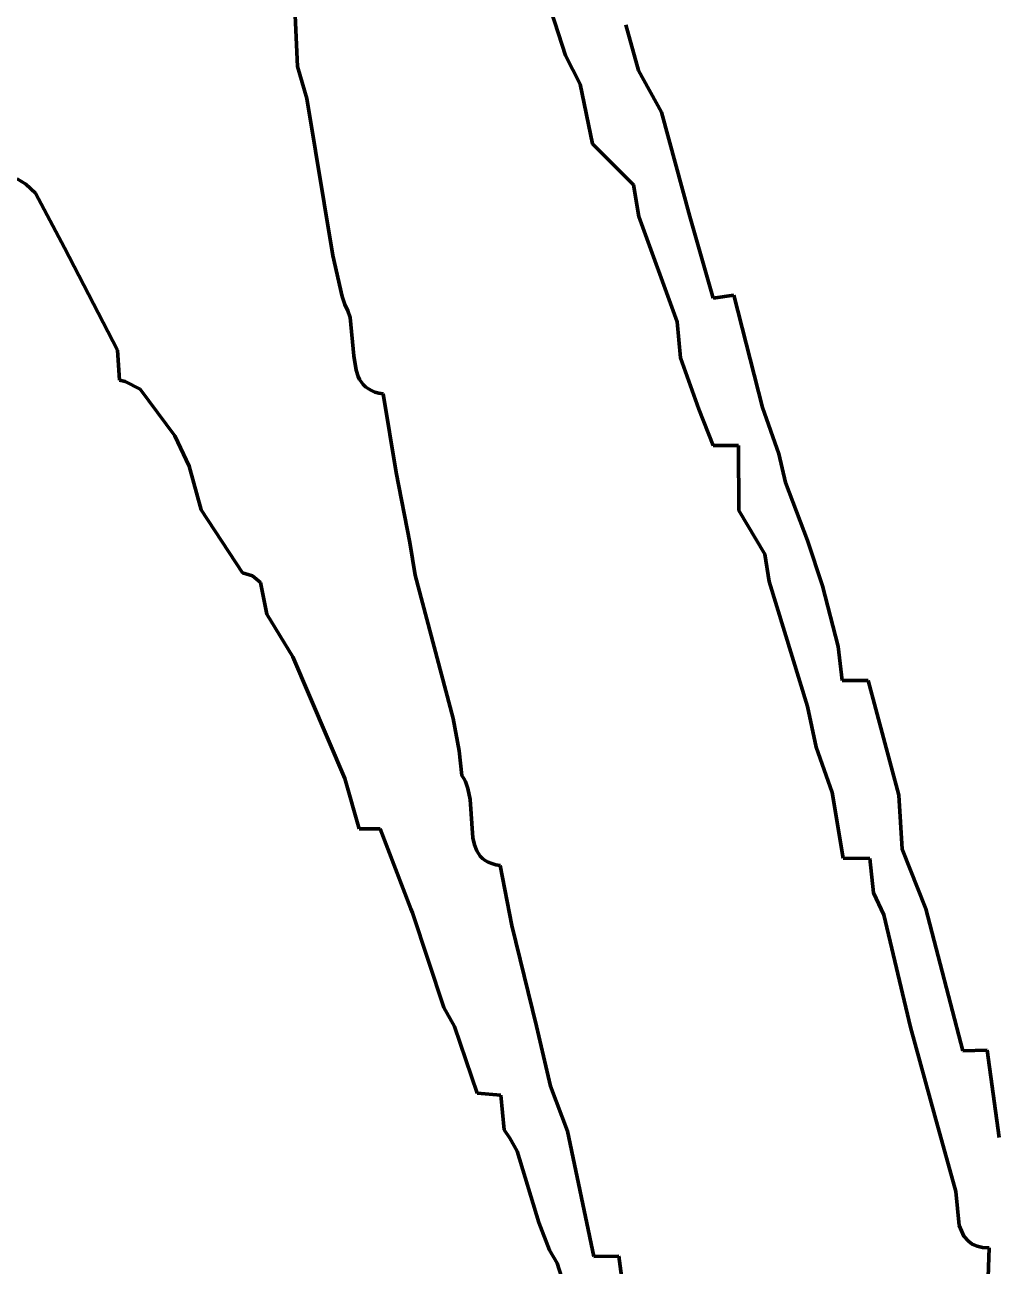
# Model space of a CAD drawing. Header units: millimetres. Extents: x 0 to 7.9, y 0 to 11.
# Drawn here: x 6.481 to 7.399, y 2.463 to 3.632 of the extents above; entities that cross this region are included whole.
import ezdxf

# ---------------------------------------------------------------- set-up
doc = ezdxf.new("R2010")
doc.units = ezdxf.units.MM
doc.layers.add('color#010101ff', color=7, linetype='CONTINUOUS', lineweight=100)
doc.layers.add('color#ffffffff', color=7, linetype='CONTINUOUS', lineweight=100)

msp = doc.modelspace()

# ---------------------------------------------------------------- linework, layer by layer
at = {"layer": 'color#010101ff'}
for p, q in [((6.7343, 3.6662), (6.7377, 3.5928)), ((6.9899, 3.6033), (6.9767, 3.6451)), ((7.0468, 3.6321), (7.0588, 3.5891)), ((7.0038, 3.5762), (6.9899, 3.6033)), ((6.7377, 3.5928), (6.7463, 3.5628)), ((7.0588, 3.5891), (7.0806, 3.5498)), ((7.0155, 3.52), (7.0038, 3.5762)), ((6.7463, 3.5628), (6.7707, 3.4148)), ((7.0806, 3.5498), (7.1071, 3.4516)), ((7.0541, 3.4815), (7.0155, 3.52)), ((6.4815, 3.4822), (6.4734, 3.4872)), ((6.4907, 3.4736), (6.4815, 3.4822)), ((6.5181, 3.422), (6.4907, 3.4736)), ((7.0591, 3.4515), (7.0541, 3.4815)), ((7.0954, 3.3525), (7.0591, 3.4515)), ((7.1071, 3.4516), (7.1291, 3.3748)), ((6.5679, 3.3257), (6.5181, 3.422)), ((6.7707, 3.4148), (6.7797, 3.3763)), ((6.7797, 3.3763), (6.782, 3.3688)), ((6.782, 3.3688), (6.785, 3.3629)), ((7.1291, 3.3748), (7.1487, 3.3775)), ((7.1487, 3.3775), (7.1757, 3.2716)), ((6.785, 3.3629), (6.7871, 3.3564)), ((6.7871, 3.3564), (6.7906, 3.3204)), ((7.0985, 3.3186), (7.0954, 3.3525)), ((6.5697, 3.2976), (6.5679, 3.3257)), ((6.7906, 3.3204), (6.7927, 3.3069)), ((7.1158, 3.2701), (7.0985, 3.3186)), ((6.5751, 3.2961), (6.5697, 3.2976)), ((6.7927, 3.3069), (6.7947, 3.3009)), ((6.7947, 3.3009), (6.7961, 3.2982)), ((6.7961, 3.2982), (6.7977, 3.2956)), ((6.5892, 3.2889), (6.5751, 3.2961)), ((6.6219, 3.2451), (6.5892, 3.2889)), ((6.7977, 3.2956), (6.7995, 3.2933)), ((6.7995, 3.2933), (6.8017, 3.2912)), ((6.8017, 3.2912), (6.8043, 3.2893)), ((6.8043, 3.2893), (6.8072, 3.2877)), ((6.8072, 3.2877), (6.8105, 3.2863)), ((6.8105, 3.2863), (6.8142, 3.2853)), ((6.8142, 3.2853), (6.8183, 3.2846)), ((6.8183, 3.2846), (6.8305, 3.2104)), ((7.1292, 3.2358), (7.1158, 3.2701)), ((7.1757, 3.2716), (7.1911, 3.2281)), ((6.6355, 3.2166), (6.6219, 3.2451)), ((7.1529, 3.236), (7.1292, 3.2358)), ((7.1535, 3.1747), (7.1529, 3.236)), ((7.1911, 3.2281), (7.1972, 3.201)), ((6.6469, 3.1752), (6.6355, 3.2166)), ((6.8305, 3.2104), (6.8434, 3.1445)), ((7.1972, 3.201), (7.218, 3.1465)), ((6.6857, 3.1159), (6.6469, 3.1752)), ((7.1778, 3.1337), (7.1535, 3.1747)), ((7.218, 3.1465), (7.2321, 3.1039)), ((6.8434, 3.1445), (6.8483, 3.1139)), ((7.1821, 3.108), (7.1778, 3.1337)), ((6.6952, 3.1131), (6.6857, 3.1159)), ((6.7028, 3.1069), (6.6952, 3.1131)), ((6.8483, 3.1139), (6.8842, 2.9789)), ((6.7088, 3.0771), (6.7028, 3.1069)), ((7.218, 2.99), (7.1821, 3.108)), ((7.2321, 3.1039), (7.247, 3.0467)), ((6.7333, 3.0368), (6.7088, 3.0771)), ((7.247, 3.0467), (7.2507, 3.0146)), ((6.7822, 2.9224), (6.7333, 3.0368)), ((7.2507, 3.0146), (7.2751, 3.0145)), ((7.2751, 3.0145), (7.304, 2.9065)), ((7.2261, 2.9519), (7.218, 2.99)), ((6.8842, 2.9789), (6.8898, 2.9484)), ((6.8898, 2.9484), (6.8923, 2.9252)), ((7.2414, 2.9092), (7.2261, 2.9519)), ((6.8923, 2.9252), (6.8942, 2.9224)), ((6.7955, 2.875), (6.7822, 2.9224)), ((6.8942, 2.9224), (6.8957, 2.9194)), ((6.8957, 2.9194), (6.8981, 2.913)), ((6.8981, 2.913), (6.9002, 2.9026)), ((6.9002, 2.9026), (6.9027, 2.8664)), ((7.2518, 2.8474), (7.2414, 2.9092)), ((7.304, 2.9065), (7.3072, 2.8559)), ((6.8153, 2.875), (6.7955, 2.875)), ((6.8442, 2.7995), (6.8153, 2.875)), ((6.9027, 2.8664), (6.9042, 2.86)), ((6.9042, 2.86), (6.9065, 2.8542)), ((6.9065, 2.8542), (6.908, 2.8516)), ((7.3072, 2.8559), (7.3297, 2.7996)), ((6.908, 2.8516), (6.9098, 2.8492)), ((6.9098, 2.8492), (6.9119, 2.8471)), ((6.9119, 2.8471), (6.9144, 2.8452)), ((6.9144, 2.8452), (6.9173, 2.8435)), ((6.9173, 2.8435), (6.9206, 2.8422)), ((6.9206, 2.8422), (6.9243, 2.8411)), ((6.9243, 2.8411), (6.9285, 2.8404)), ((7.2768, 2.8469), (7.2518, 2.8474)), ((7.2803, 2.8146), (7.2768, 2.8469)), ((6.9285, 2.8404), (6.9396, 2.784)), ((7.2899, 2.7938), (7.2803, 2.8146)), ((6.8459, 2.7957), (6.8442, 2.7995)), ((6.8753, 2.7065), (6.8459, 2.7957)), ((7.3297, 2.7996), (7.3644, 2.6658)), ((6.9396, 2.784), (6.9626, 2.6892)), ((7.315, 2.688), (7.2899, 2.7938)), ((6.8855, 2.6886), (6.8753, 2.7065)), ((6.9626, 2.6892), (6.9758, 2.6325)), ((6.9068, 2.626), (6.8855, 2.6886)), ((7.3379, 2.6046), (7.315, 2.688)), ((7.3644, 2.6658), (7.3874, 2.6664)), ((7.3874, 2.6664), (7.3987, 2.5843)), ((6.9758, 2.6325), (6.9918, 2.5901)), ((6.9291, 2.6241), (6.9068, 2.626)), ((6.9322, 2.5914), (6.9291, 2.6241)), ((7.3577, 2.5334), (7.3379, 2.6046)), ((6.9377, 2.5836), (6.9322, 2.5914)), ((6.9918, 2.5901), (7.0167, 2.4721)), ((6.9444, 2.5712), (6.9377, 2.5836)), ((6.965, 2.5043), (6.9444, 2.5712)), ((7.3609, 2.5014), (7.3577, 2.5334)), ((6.9751, 2.4781), (6.965, 2.5043)), ((7.3653, 2.4913), (7.3609, 2.5014)), ((7.3696, 2.4865), (7.3653, 2.4913)), ((7.3733, 2.4839), (7.3696, 2.4865)), ((7.3778, 2.482), (7.3733, 2.4839)), ((7.383, 2.4807), (7.3778, 2.482)), ((7.3893, 2.4802), (7.383, 2.4807)), ((7.3879, 2.4437), (7.3893, 2.4802)), ((6.9823, 2.4658), (6.9751, 2.4781)), ((7.0167, 2.4721), (7.0402, 2.4725)), ((7.0402, 2.4725), (7.0446, 2.4396)), ((7.0047, 2.3959), (6.9823, 2.4658))]:
    msp.add_line(p, q, dxfattribs=at)
at = {"layer": 'color#ffffffff'}
for p, q in [((6.7377, 3.5928), (6.7343, 3.6662)), ((6.9767, 3.6451), (6.9899, 3.6033)), ((7.0588, 3.5891), (7.0468, 3.6321)), ((6.9899, 3.6033), (7.0038, 3.5762)), ((6.7463, 3.5628), (6.7377, 3.5928)), ((7.0806, 3.5498), (7.0588, 3.5891)), ((7.0038, 3.5762), (7.0155, 3.52)), ((6.7707, 3.4148), (6.7463, 3.5628)), ((7.1071, 3.4516), (7.0806, 3.5498)), ((7.0155, 3.52), (7.0541, 3.4815)), ((6.4734, 3.4872), (6.4815, 3.4822)), ((6.4815, 3.4822), (6.4907, 3.4736)), ((6.4907, 3.4736), (6.5181, 3.422)), ((7.0541, 3.4815), (7.0591, 3.4515)), ((7.0591, 3.4515), (7.0954, 3.3525)), ((7.1291, 3.3748), (7.1071, 3.4516)), ((6.5181, 3.422), (6.5679, 3.3257)), ((6.7797, 3.3763), (6.7707, 3.4148)), ((6.782, 3.3688), (6.7797, 3.3763)), ((6.785, 3.3629), (6.782, 3.3688)), ((7.1487, 3.3775), (7.1291, 3.3748)), ((7.1757, 3.2716), (7.1487, 3.3775)), ((6.7871, 3.3564), (6.785, 3.3629)), ((6.7906, 3.3204), (6.7871, 3.3564)), ((7.0954, 3.3525), (7.0985, 3.3186)), ((6.5679, 3.3257), (6.5697, 3.2976)), ((6.7927, 3.3069), (6.7906, 3.3204)), ((7.0985, 3.3186), (7.1158, 3.2701)), ((6.5697, 3.2976), (6.5751, 3.2961)), ((6.7947, 3.3009), (6.7927, 3.3069)), ((6.7961, 3.2982), (6.7947, 3.3009)), ((6.7977, 3.2956), (6.7961, 3.2982)), ((6.5751, 3.2961), (6.5892, 3.2889)), ((6.5892, 3.2889), (6.6219, 3.2451)), ((6.7995, 3.2933), (6.7977, 3.2956)), ((6.8017, 3.2912), (6.7995, 3.2933)), ((6.8043, 3.2893), (6.8017, 3.2912)), ((6.8072, 3.2877), (6.8043, 3.2893)), ((6.8105, 3.2863), (6.8072, 3.2877)), ((6.8142, 3.2853), (6.8105, 3.2863)), ((6.8183, 3.2846), (6.8142, 3.2853)), ((6.8305, 3.2104), (6.8183, 3.2846)), ((7.1158, 3.2701), (7.1292, 3.2358)), ((7.1911, 3.2281), (7.1757, 3.2716)), ((6.6219, 3.2451), (6.6355, 3.2166)), ((7.1292, 3.2358), (7.1529, 3.236)), ((7.1529, 3.236), (7.1535, 3.1747)), ((7.1972, 3.201), (7.1911, 3.2281)), ((6.6355, 3.2166), (6.6469, 3.1752)), ((6.8434, 3.1445), (6.8305, 3.2104)), ((7.218, 3.1465), (7.1972, 3.201)), ((6.6469, 3.1752), (6.6857, 3.1159)), ((7.1535, 3.1747), (7.1778, 3.1337)), ((7.2321, 3.1039), (7.218, 3.1465)), ((6.8483, 3.1139), (6.8434, 3.1445)), ((7.1778, 3.1337), (7.1821, 3.108)), ((6.6857, 3.1159), (6.6952, 3.1131)), ((6.6952, 3.1131), (6.7028, 3.1069)), ((6.8842, 2.9789), (6.8483, 3.1139)), ((6.7028, 3.1069), (6.7088, 3.0771)), ((7.1821, 3.108), (7.218, 2.99)), ((7.247, 3.0467), (7.2321, 3.1039)), ((6.7088, 3.0771), (6.7333, 3.0368)), ((7.2507, 3.0146), (7.247, 3.0467)), ((6.7333, 3.0368), (6.7822, 2.9224)), ((7.2751, 3.0145), (7.2507, 3.0146)), ((7.304, 2.9065), (7.2751, 3.0145)), ((7.218, 2.99), (7.2261, 2.9519)), ((6.8898, 2.9484), (6.8842, 2.9789)), ((6.8923, 2.9252), (6.8898, 2.9484)), ((7.2261, 2.9519), (7.2414, 2.9092)), ((6.8942, 2.9224), (6.8923, 2.9252)), ((6.7822, 2.9224), (6.7955, 2.875)), ((6.8957, 2.9194), (6.8942, 2.9224)), ((6.8981, 2.913), (6.8957, 2.9194)), ((6.9002, 2.9026), (6.8981, 2.913)), ((6.9027, 2.8664), (6.9002, 2.9026)), ((7.2414, 2.9092), (7.2518, 2.8474)), ((7.3072, 2.8559), (7.304, 2.9065)), ((6.7955, 2.875), (6.8153, 2.875)), ((6.8153, 2.875), (6.8442, 2.7995)), ((6.9042, 2.86), (6.9027, 2.8664)), ((6.9065, 2.8542), (6.9042, 2.86)), ((6.908, 2.8516), (6.9065, 2.8542)), ((7.3297, 2.7996), (7.3072, 2.8559)), ((6.9098, 2.8492), (6.908, 2.8516)), ((6.9119, 2.8471), (6.9098, 2.8492)), ((6.9144, 2.8452), (6.9119, 2.8471)), ((6.9173, 2.8435), (6.9144, 2.8452)), ((6.9206, 2.8422), (6.9173, 2.8435)), ((6.9243, 2.8411), (6.9206, 2.8422)), ((6.9285, 2.8404), (6.9243, 2.8411)), ((7.2518, 2.8474), (7.2768, 2.8469)), ((7.2768, 2.8469), (7.2803, 2.8146)), ((6.9396, 2.784), (6.9285, 2.8404)), ((7.2803, 2.8146), (7.2899, 2.7938)), ((6.8442, 2.7995), (6.8459, 2.7957)), ((6.8459, 2.7957), (6.8753, 2.7065)), ((7.3644, 2.6658), (7.3297, 2.7996)), ((6.9626, 2.6892), (6.9396, 2.784)), ((7.2899, 2.7938), (7.315, 2.688)), ((6.8753, 2.7065), (6.8855, 2.6886)), ((6.9758, 2.6325), (6.9626, 2.6892)), ((6.8855, 2.6886), (6.9068, 2.626)), ((7.315, 2.688), (7.3379, 2.6046)), ((7.3874, 2.6664), (7.3644, 2.6658)), ((7.3987, 2.5843), (7.3874, 2.6664)), ((6.9918, 2.5901), (6.9758, 2.6325)), ((6.9068, 2.626), (6.9291, 2.6241)), ((6.9291, 2.6241), (6.9322, 2.5914)), ((7.3379, 2.6046), (7.3577, 2.5334)), ((6.9322, 2.5914), (6.9377, 2.5836)), ((7.0167, 2.4721), (6.9918, 2.5901)), ((6.9377, 2.5836), (6.9444, 2.5712)), ((6.9444, 2.5712), (6.965, 2.5043)), ((7.3577, 2.5334), (7.3609, 2.5014)), ((6.965, 2.5043), (6.9751, 2.4781)), ((7.3609, 2.5014), (7.3653, 2.4913)), ((7.3653, 2.4913), (7.3696, 2.4865)), ((7.3696, 2.4865), (7.3733, 2.4839)), ((7.3733, 2.4839), (7.3778, 2.482)), ((7.3778, 2.482), (7.383, 2.4807)), ((7.383, 2.4807), (7.3893, 2.4802)), ((7.3893, 2.4802), (7.3879, 2.4437)), ((6.9751, 2.4781), (6.9823, 2.4658)), ((7.0402, 2.4725), (7.0167, 2.4721)), ((7.0446, 2.4396), (7.0402, 2.4725)), ((6.9823, 2.4658), (7.0047, 2.3959))]:
    msp.add_line(p, q, dxfattribs=at)

doc.saveas('drawing.dxf')
